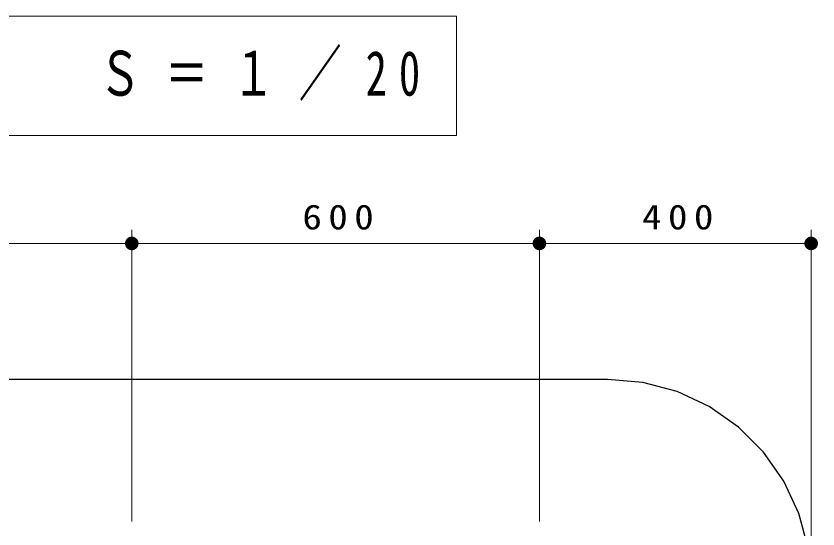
# Model space of a CAD drawing. Units: millimetres on the paper, scale 1:20. Extents: x -385 to 0, y -12 to 267.
# Drawn here: x -303.1 to -244.1, y 155.3 to 193 of the extents above; entities that cross this region are included whole.
import ezdxf

# ---------------------------------------------------------------- set-up
doc = ezdxf.new("R2010")
doc.units = ezdxf.units.MM
doc.layers.add('1_20', color=7, linetype='Continuous', lineweight=13)
doc.styles.add('ＭＳ ゴシック', font='')
doc.styles.get('ＭＳ ゴシック').set_extended_font_data('MS Gothic')

# ---------------------------------------------------------------- blocks, each defined once
blk = doc.blocks.new('filled_dot')
at = {"color": 0, "linetype": 'Continuous', "lineweight": -2, "const_width": 1.25}
blk.add_lwpolyline([(-0.625, 0, 1), (0.625, 0, 1)], format="xyb", close=True, dxfattribs=at)

msp = doc.modelspace()

# ---------------------------------------------------------------- linework, layer by layer
at = {"layer": '1_20'}
for p, q in [((-270.717, 193.002), (-318.517, 193.002)), ((-270.717, 184.202), (-270.717, 193.002)), ((-318.517, 184.202), (-270.717, 184.202)), ((-294.617, 155.802), (-294.617, 177.272)), ((-264.617, 155.802), (-264.617, 177.272)), ((-244.617, 152.272), (-244.617, 177.272)), ((-324.617, 176.272), (-294.617, 176.272)), ((-294.617, 176.272), (-264.617, 176.272)), ((-264.617, 176.272), (-244.617, 176.272))]:
    msp.add_line(p, q, dxfattribs=at)
at = {"layer": '1_20', "lineweight": 25}
for p, q in [((-259.617, 166.272), (-329.617, 166.272)), ((-257.012, 166.044), (-259.617, 166.272)), ((-254.486, 165.367), (-257.012, 166.044)), ((-252.117, 164.262), (-254.486, 165.367)), ((-249.975, 162.762), (-252.117, 164.262)), ((-248.126, 160.913), (-249.975, 162.762)), ((-246.626, 158.772), (-248.126, 160.913)), ((-245.521, 156.402), (-246.626, 158.772)), ((-244.845, 153.876), (-245.521, 156.402))]:
    msp.add_line(p, q, dxfattribs=at)

# ---------------------------------------------------------------- block references
at = {"layer": '1_20', "xscale": 0.4, "yscale": 0.4, "rotation": 180}
for p in [(-294.617, 176.272), (-264.617, 176.272), (-244.617, 176.272)]:
    msp.add_blockref('filled_dot', p, dxfattribs=at)
at = {"layer": '1_20', "xscale": 0.4, "yscale": 0.4}
for p in [(-294.617, 176.272), (-264.617, 176.272)]:
    msp.add_blockref('filled_dot', p, dxfattribs=at)

# ---------------------------------------------------------------- texts
at = {"layer": '1_20', "style": 'ＭＳ ゴシック'}
for s, insert, char_height, attachment_point in [('\\T1.56;\\W0.7;平面図\u3000Ｓ＝１／20', (-294.617, 188.602), 3.299, 5), ('\\T1.33;\\W1.15;600', (-279.2, 177.272), 1.833, 8), ('\\T1.33;\\W1.15;400', (-254.2, 177.272), 1.833, 8)]:
    msp.add_mtext(s, dxfattribs=dict(at, insert=insert, char_height=char_height, attachment_point=attachment_point))

doc.saveas('drawing.dxf')
